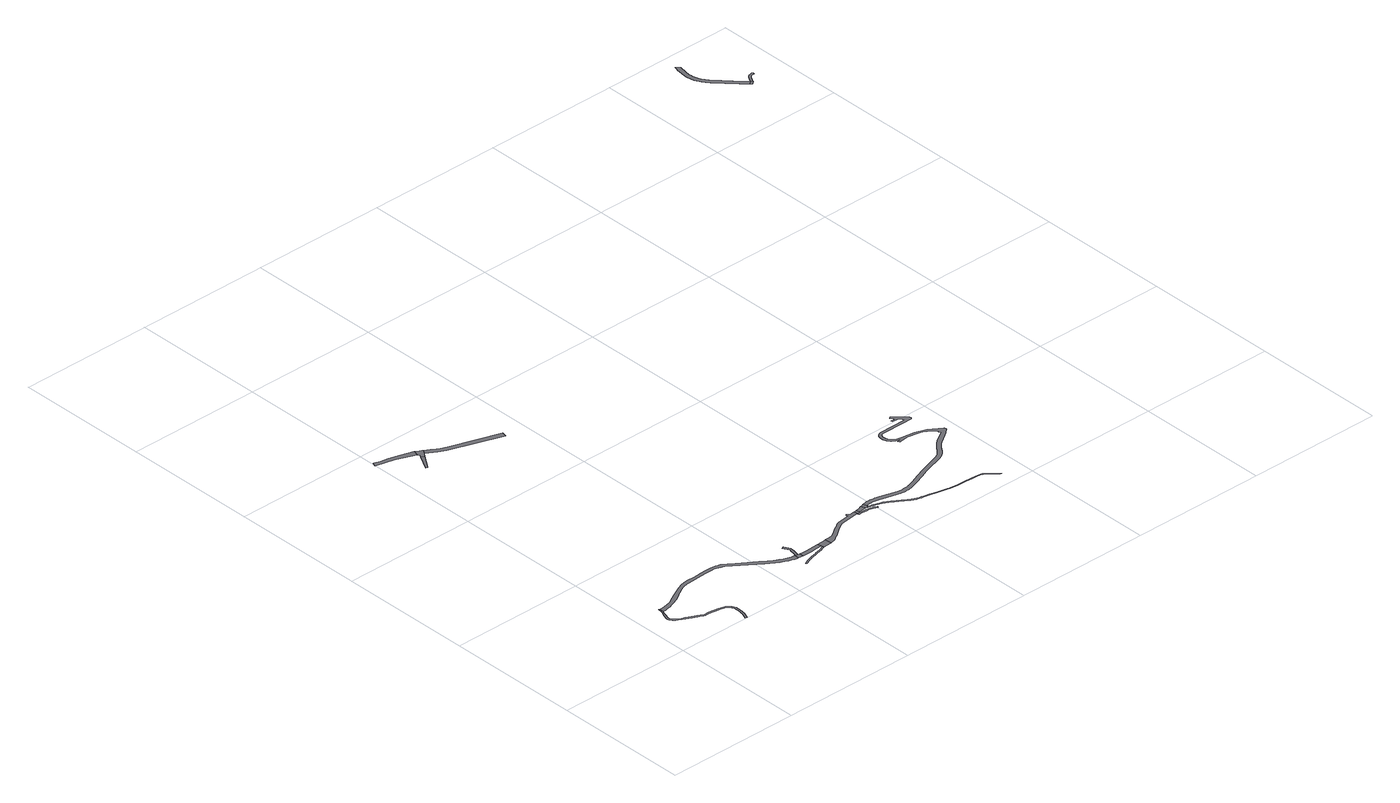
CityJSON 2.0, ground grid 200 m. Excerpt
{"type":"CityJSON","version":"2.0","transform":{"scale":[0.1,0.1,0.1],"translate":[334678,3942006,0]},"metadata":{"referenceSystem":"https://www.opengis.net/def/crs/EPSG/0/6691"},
"CityObjects":{
"road1":{"type":"Road","geometry":[{"type":"MultiSurface","lod":"1","boundaries":[[[0,1,2,3,4,5]]]}]},
"road2":{"type":"Road","attributes":{"RoadStructureAttribute.sectionType":"1"},"geometry":[{"type":"MultiSurface","lod":"1","boundaries":[[[6,7,8,9,10,11,12,13,14,15,16,17,18,19,20,21,22,23,24,25,26,27,28,29,30,31,32,33,34,35,36,37,38,39,40,41,42,43,44,45,46,47,48,49,50,51,52,53,54,55,56,57,58,59,60,61,62,63,64,65,66,67,68,69,70,71,72,73,74,5,4]]]}]},
"road3":{"type":"Road","attributes":{"RoadStructureAttribute.sectionType":"1"},"geometry":[{"type":"MultiSurface","lod":"1","boundaries":[[[75,76,77,78,79,80,81,82,83,84,85,86,87,88,89,90,91,92,93,94,95,96,97,98,99,100,101,102,103,104,105,106,1,0,107,108,109,110,111,112,113,114,115,116,117,118,119,120,121,122,123,124,125,126,127,128,129,130,131,132,133,134,135,136,137,138,139,140,141,142]]]}]},
"road4":{"type":"Road","attributes":{"RoadStructureAttribute.sectionType":"1"},"geometry":[{"type":"MultiSurface","lod":"1","boundaries":[[[143,144,145,146,147,148,149,150,151,152]]]}]},
"road5":{"type":"Road","attributes":{"RoadStructureAttribute.sectionType":"1"},"geometry":[{"type":"MultiSurface","lod":"1","boundaries":[[[153,154,155,156]]]}]},
"road6":{"type":"Road","geometry":[{"type":"MultiSurface","lod":"1","boundaries":[[[157,158,159,160,161,146,145,162,153,156]]]}]},
"road7":{"type":"Road","geometry":[{"type":"MultiSurface","lod":"1","boundaries":[[[142,141,163,164,165,166,167]]]}]},
"road8":{"type":"Road","attributes":{"RoadStructureAttribute.sectionType":"1"},"geometry":[{"type":"MultiSurface","lod":"1","boundaries":[[[166,168,169,170,171,172,173,174,175,176,177,167]]]}]},
"road9":{"type":"Road","attributes":{"RoadStructureAttribute.sectionType":"1"},"geometry":[{"type":"MultiSurface","lod":"1","boundaries":[[[157,178,179,180,181,182,183,184,185,158]]]}]},
"road10":{"type":"Road","attributes":{"RoadStructureAttribute.sectionType":"1"},"geometry":[{"type":"MultiSurface","lod":"1","boundaries":[[[186,187,188,189,190,191,192,193,194,195,196,197,198,199,200,201,202,203,204,205,206,207,208,209,210,211,212,213,214,215,216,217,218,219,220,221,222,223,224,225,226,227,228,229,230,231,232,233,234,235]]]}]},
"road11":{"type":"Road","attributes":{"RoadStructureAttribute.sectionType":"1"},"geometry":[{"type":"MultiSurface","lod":"1","boundaries":[[[236,237,238,165,164,239,240,241,242,243,244]]]}]},
"road12":{"type":"Road","geometry":[{"type":"MultiSurface","lod":"1","boundaries":[[[243,235,234,245,246,247,244]]]}]},
"road13":{"type":"Road","attributes":{"RoadStructureAttribute.sectionType":"1"},"geometry":[{"type":"MultiSurface","lod":"1","boundaries":[[[248,249,250,251,252,253,254,255,256,257,258,259,260,261,262,263,264,265,266,246,245,267,268,269,270,271,272,273,274,275,276]]]}]},
"road14":{"type":"Road","geometry":[{"type":"MultiSurface","lod":"1","boundaries":[[[275,277,278,279,280,276]]]}]},
"road15":{"type":"Road","attributes":{"RoadStructureAttribute.sectionType":"1"},"geometry":[{"type":"MultiSurface","lod":"1","boundaries":[[[281,282,283,279,278,284,285]]]}]},
"road16":{"type":"Road","geometry":[{"type":"MultiSurface","lod":"1","boundaries":[[[286,287,288,289,290,291,292,293,294,295,296,297,298,299,300,301,302,303,304,305,306,307,308,309,310,311,312,278,277]]]}]},
"road17":{"type":"Road","geometry":[{"type":"MultiSurface","lod":"1","boundaries":[[[313,314,315,316,317,281,285]]]}]},
"road18":{"type":"Road","attributes":{"RoadStructureAttribute.sectionType":"1"},"geometry":[{"type":"MultiSurface","lod":"1","boundaries":[[[313,318,319,320,321,322,323,324,325,326,327,328,329,330,331,332,333,334,335,336,337,338,339,340,341,342,343,344,345,346,347,348,349,350,351,352,353,354,355,356,357,358,359,360,361,362,363,364,365,366,367,368,369,370,371,372,373,374,375,376,377,378,379,380,381,382,383,384,385,386,387,388,389,390,391,392,393,394,395,396,397,398,399,400,401,402,403,404,405,406,407,408,409,410,411,412,413,414,415,416,417,418,419,420,421,422,423,424,425,426,427,428,429,430,431,432,433,434,435,436,437,438,439,440,441,442,443,444,445,446,447,448,449,450,451,452,453,454,455,456,457,458,459,460,461,462,463,464,465,314]]]}]},
"road19":{"type":"Road","geometry":[{"type":"MultiSurface","lod":"1","boundaries":[[[466,467,468,469,470,471,472,473,474,475,476,477,478,479,480,481,482,483,484,485,486,487,488,489,490,491,492,493,494,495,496,497,498,499,500,501,502,503,504,505,506,507,508,509,510,511,512,513,514,515,516,517,518,519,520,521,522,523,524,525,526,527,528,529,530,531,532,533,534,535,536,537,538,539,540,541,542,543,544,545,546,547,548,549,550,551,552,553,554,555,556,557,558,559,560,561,562,563,564,565,566,567,568,569,570,571,572,573,574,575,576,577,578,579,580,581,582,583,584,585,586,587,588,589,590,591,592,593,594,595,596,597,598,599,600,601,602,603,604,605,606,607,608,609,610,611,612,613,614,615,616,617,618,619,620,621,622,623,624,625,626,627,628,629,630,631,632,633,634,635,636,316,315]]]}]},
"road20":{"type":"Road","attributes":{"RoadStructureAttribute.sectionType":"1"},"geometry":[{"type":"MultiSurface","lod":"1","boundaries":[[[637,638,639,640,641,642,643,644,645,646,647,648,649,650,651,652,653,654,655,656,657,658,659,660,661,662,663,664,665,666,667,668,669,670,671,672,673,674,675,676,677,678,679,680,681,682,683,684,685,686,687,688,689,690,691,692,693,694,695,696,697]]]}]},
"road21":{"type":"Road","geometry":[{"type":"MultiSurface","lod":"1","boundaries":[[[698,666,665,699,700,701,702,703]]]}]},
"road22":{"type":"Road","attributes":{"RoadStructureAttribute.sectionType":"1"},"geometry":[{"type":"MultiSurface","lod":"1","boundaries":[[[704,705,706,707,708,709,710,711,712,713,714,715,716,717,718,719,720,721,722,723,724,698,703]]]}]}
},
"vertices":[
[420,820,0],[423,890,0],[416,891,0],[412,892,0],[395,813,0],[415,806,0],
[387,794,0],[364,738,0],[348,695,0],[344,672,0],[344,651,0],[349,634,0],[358,617,0],[373,596,0],[403,572,0],[434,552,0],[476,530,0],[519,509,0],[595,471,0],[660,441,0],[715,412,0],[730,405,0],[757,395,0],[780,393,0],[819,392,0],[878,388,0],[924,382,0],[977,373,0],[1026,361,0],[1066,345,0],[1091,328,0],[1109,310,0],[1120,291,0],[1130,258,0],[1134,216,0],[1128,152,0],[1123,118,0],[1123,112,0],[1113,79,0],[1084,12,0],[1108,2,0],[1137,70,0],[1148,106,0],[1148,109,0],[1154,149,0],[1160,216,0],[1155,262,0],[1148,293,0],[1133,321,0],[1108,349,0],[1078,368,0],[1034,386,0],[982,398,0],[928,408,0],[880,414,0],[820,418,0],[781,419,0],[763,421,0],[740,429,0],[714,441,0],[672,464,0],[671,464,0],[606,495,0],[530,532,0],[488,553,0],[447,575,0],[418,594,0],[392,615,0],[380,631,0],[373,644,0],[370,654,0],[370,670,0],[373,688,0],[388,729,0],[407,783,0],
[2454,627,0],[2424,635,0],[2400,645,0],[2352,665,0],[2299,690,0],[2238,726,0],[2172,769,0],[2085,831,0],[1836,1002,0],[1753,1061,0],[1689,1101,0],[1679,1107,0],[1660,1115,0],[1642,1121,0],[1607,1130,0],[1578,1137,0],[1532,1142,0],[1448,1139,0],[1367,1135,0],[1252,1129,0],[1141,1131,0],[1067,1124,0],[996,1109,0],[934,1083,0],[869,1052,0],[769,998,0],[682,951,0],[626,922,0],[569,902,0],[514,891,0],[456,889,0],[443,889,0],[463,823,0],[508,831,0],[560,844,0],[601,858,0],[653,878,0],[721,907,0],[772,932,0],[820,961,0],[861,985,0],[899,1008,0],[932,1028,0],[966,1043,0],[1014,1060,0],[1055,1071,0],[1096,1076,0],[1109,1076,0],[1319,1085,0],[1402,1086,0],[1472,1091,0],[1508,1093,0],[1547,1092,0],[1578,1087,0],[1611,1077,0],[1641,1064,0],[1687,1042,0],[1765,987,0],[1845,931,0],[2101,745,0],[2265,639,0],[2321,613,0],[2366,593,0],[2402,577,0],[2444,565,0],[2485,555,0],[2495,554,0],[2503,623,0],
[272,5656,0],[391,5610,0],[566,5539,0],[585,5620,0],[419,5678,0],[246,5723,0],[126,5749,0],[39,5775,0],[25,5780,0],[1,5712,0],
[566,5478,0],[441,5250,0],[462,5239,0],[609,5448,0],
[647,5503,0],[685,5565,0],[678,5569,0],[618,5602,0],[613,5604,0],[581,5515,0],
[2551,547,0],[2572,547,0],[2573,607,0],[2552,617,0],[2515,625,0],
[2556,644,0],[2562,680,0],[2569,718,0],[2573,750,0],[2575,781,0],[2530,869,0],[2495,852,0],[2542,756,0],[2537,725,0],[2524,668,0],
[797,5413,0],[902,5358,0],[1677,5101,0],[1693,5171,0],[967,5414,0],[881,5443,0],[836,5472,0],[772,5515,0],
[2895,536,0],[2819,504,0],[2806,501,0],[2792,498,0],[2777,495,0],[2762,492,0],[2747,489,0],[2733,486,0],[2718,482,0],[2703,479,0],[2689,475,0],[2674,472,0],[2660,468,0],[2644,464,0],[2627,459,0],[2611,454,0],[2595,449,0],[2579,443,0],[2563,438,0],[2547,432,0],[2532,426,0],[2516,420,0],[2500,413,0],[2485,406,0],[2493,388,0],[2508,395,0],[2524,401,0],[2539,407,0],[2554,413,0],[2570,419,0],[2586,425,0],[2601,430,0],[2617,435,0],[2633,440,0],[2649,444,0],[2665,449,0],[2679,452,0],[2694,456,0],[2708,459,0],[2723,463,0],[2737,466,0],[2752,470,0],[2766,473,0],[2781,476,0],[2795,479,0],[2810,482,0],[2825,485,0],[2903,518,0],[2907,518,0],[2906,542,0],
[2803,611,0],[2695,604,0],[2627,603,0],[2595,547,0],[2648,547,0],[2733,547,0],[2815,553,0],[2892,557,0],[2889,615,0],
[3033,525,0],[3028,623,0],[3011,622,0],
[3653,833,0],[3612,867,0],[3598,848,0],[3621,829,0],[3576,823,0],[3465,809,0],[3438,807,0],[3410,800,0],[3398,794,0],[3388,789,0],[3357,769,0],[3319,746,0],[3285,723,0],[3199,666,0],[3192,662,0],[3149,639,0],[3118,632,0],[3109,631,0],[3037,623,0],[3112,539,0],[3172,584,0],[3192,593,0],[3302,672,0],[3409,740,0],[3437,750,0],[3538,762,0],[3635,776,0],[3726,789,0],[3721,839,0],
[3730,779,0],[3776,796,0],[3767,844,0],[3763,843,0],
[3870,873,0],[3814,852,0],[3795,849,0],[3861,808,0],[3893,812,0],
[3737,761,0],[3780,759,0],[3858,755,0],[3874,755,0],[3889,755,0],[3903,753,0],[3918,751,0],[3933,748,0],[3947,744,0],[3962,739,0],[3976,734,0],[3989,728,0],[4003,721,0],[4016,713,0],[4026,730,0],[4012,738,0],[3998,746,0],[3983,752,0],[3968,758,0],[3953,763,0],[3938,767,0],[3922,770,0],[3906,773,0],[3890,775,0],[3874,775,0],[3858,775,0],[3781,779,0],
[3926,802,0],[3936,833,0],[3938,840,0],[3922,891,0],[3902,884,0],
[3945,796,0],[3962,791,0],[3979,787,0],[3997,782,0],[4014,777,0],[4032,772,0],[4049,767,0],[4066,762,0],[4083,757,0],[4100,751,0],[4117,746,0],[4121,744,0],[4125,743,0],[4128,741,0],[4132,740,0],[4135,738,0],[4139,736,0],[4142,734,0],[4146,733,0],[4149,731,0],[4153,729,0],[4156,728,0],[4165,722,0],[4180,713,0],[4196,704,0],[4211,695,0],[4226,686,0],[4241,676,0],[4255,667,0],[4270,657,0],[4285,647,0],[4300,637,0],[4320,625,0],[4340,613,0],[4360,600,0],[4379,587,0],[4399,573,0],[4408,567,0],[4413,563,0],[4417,560,0],[4422,557,0],[4427,553,0],[4432,550,0],[4437,547,0],[4443,544,0],[4448,542,0],[4453,539,0],[4458,536,0],[4464,534,0],[4466,532,0],[4483,526,0],[4499,519,0],[4516,514,0],[4533,508,0],[4550,504,0],[4567,499,0],[4584,495,0],[4601,492,0],[4618,489,0],[4687,476,0],[4803,452,0],[4953,418,0],[4977,411,0],[5030,403,0],[5092,395,0],[5229,390,0],[5340,385,0],[5411,382,0],[5451,379,0],[5483,373,0],[5501,364,0],[5521,349,0],[5580,293,0],[5662,220,0],[5685,218,0],[5589,303,0],[5530,360,0],[5508,376,0],[5487,386,0],[5453,392,0],[5412,395,0],[5341,399,0],[5230,404,0],[5093,408,0],[5032,416,0],[4980,424,0],[4956,431,0],[4806,464,0],[4702,490,0],[4622,509,0],[4605,512,0],[4588,515,0],[4571,519,0],[4555,523,0],[4538,527,0],[4522,533,0],[4506,538,0],[4490,544,0],[4474,551,0],[4472,552,0],[4467,554,0],[4462,557,0],[4457,559,0],[4452,562,0],[4447,565,0],[4443,568,0],[4438,570,0],[4433,573,0],[4429,576,0],[4424,580,0],[4419,583,0],[4410,590,0],[4390,603,0],[4371,617,0],[4350,630,0],[4330,642,0],[4310,654,0],[4296,664,0],[4281,674,0],[4266,684,0],[4251,693,0],[4236,703,0],[4221,712,0],[4206,721,0],[4191,731,0],[4175,740,0],[4166,745,0],[4162,747,0],[4158,749,0],[4155,751,0],[4151,753,0],[4147,754,0],[4144,756,0],[4140,758,0],[4136,759,0],[4133,761,0],[4129,763,0],[4124,764,0],[4106,770,0],[4089,776,0],[4072,781,0],[4054,787,0],[4037,792,0],[4020,797,0],[4002,802,0],[3985,806,0],[3967,811,0],[3950,815,0],
[3948,843,0],[3953,844,0],[3958,845,0],[3962,846,0],[3967,847,0],[3972,847,0],[3977,848,0],[3982,848,0],[3986,848,0],[3991,848,0],[3996,849,0],[4001,848,0],[4025,847,0],[4048,846,0],[4071,843,0],[4094,840,0],[4117,836,0],[4140,831,0],[4162,825,0],[4185,818,0],[4393,765,0],[4442,753,0],[4460,750,0],[4481,747,0],[4502,745,0],[4523,745,0],[4544,745,0],[4565,746,0],[4586,748,0],[4607,751,0],[4628,754,0],[4649,759,0],[4669,765,0],[4744,789,0],[4899,848,0],[5016,894,0],[5068,911,0],[5177,947,0],[5236,966,0],[5307,987,0],[5329,996,0],[5345,1002,0],[5408,1033,0],[5417,1039,0],[5432,1053,0],[5446,1066,0],[5460,1080,0],[5474,1095,0],[5488,1112,0],[5501,1132,0],[5512,1147,0],[5523,1162,0],[5535,1177,0],[5548,1191,0],[5561,1204,0],[5574,1218,0],[5588,1231,0],[5602,1243,0],[5616,1255,0],[5630,1266,0],[5788,1370,0],[5807,1387,0],[5836,1409,0],[5856,1427,0],[5858,1445,0],[5854,1464,0],[5671,1585,0],[5625,1608,0],[5565,1629,0],[5513,1643,0],[5315,1674,0],[5255,1691,0],[5212,1707,0],[5176,1735,0],[5153,1772,0],[5147,1811,0],[5149,1849,0],[5155,1860,0],[5160,1869,0],[5168,1885,0],[5199,1897,0],[5224,1899,0],[5561,1903,0],[5690,1905,0],[5700,1916,0],[5705,1928,0],[5697,1949,0],[5664,1987,0],[5529,2115,0],[5495,2089,0],[5530,2053,0],[5533,2043,0],[5531,2035,0],[5474,2036,0],[5477,2013,0],[5568,2010,0],[5606,1968,0],[5609,1955,0],[5603,1937,0],[5594,1936,0],[5195,1934,0],[5159,1927,0],[5141,1911,0],[5119,1888,0],[5104,1838,0],[5104,1790,0],[5119,1743,0],[5157,1699,0],[5210,1671,0],[5292,1646,0],[5216,1645,0],[5227,1611,0],[5376,1628,0],[5418,1621,0],[5505,1608,0],[5548,1599,0],[5597,1587,0],[5645,1556,0],[5697,1516,0],[5739,1477,0],[5747,1452,0],[5752,1433,0],[5755,1420,0],[5596,1315,0],[5579,1302,0],[5563,1289,0],[5547,1275,0],[5532,1261,0],[5517,1246,0],[5503,1231,0],[5489,1215,0],[5476,1199,0],[5464,1183,0],[5452,1166,0],[5440,1148,0],[5429,1135,0],[5417,1122,0],[5404,1109,0],[5391,1097,0],[5376,1083,0],[5321,1057,0],[5308,1052,0],[5265,1037,0],[5220,1022,0],[5158,1004,0],[5049,968,0],[4996,950,0],[4878,904,0],[4723,845,0],[4652,822,0],[4634,817,0],[4616,813,0],[4598,810,0],[4580,807,0],[4561,806,0],[4543,805,0],[4524,805,0],[4506,805,0],[4487,807,0],[4469,809,0],[4450,812,0],[4201,876,0],[4178,883,0],[4153,889,0],[4129,894,0],[4104,899,0],[4079,903,0],[4054,905,0],[4029,907,0],[4003,908,0],[3928,893,0],
[8920,9742,0],[8910,9707,0],[8901,9660,0],[8893,9610,0],[8888,9563,0],[8888,9526,0],[8888,9494,0],[8890,9466,0],[8895,9436,0],[8902,9412,0],[8905,9402,0],[8909,9391,0],[8918,9365,0],[8936,9329,0],[8949,9307,0],[8963,9288,0],[8977,9267,0],[8997,9241,0],[9021,9213,0],[9025,9209,0],[9049,9182,0],[9082,9149,0],[9110,9121,0],[9147,9085,0],[9173,9057,0],[9210,9018,0],[9275,8949,0],[9332,8890,0],[9363,8858,0],[9404,8898,0],[9373,8929,0],[9316,8988,0],[9251,9057,0],[9215,9096,0],[9203,9109,0],[9188,9125,0],[9150,9162,0],[9121,9190,0],[9091,9221,0],[9090,9221,0],[9077,9236,0],[9064,9251,0],[9043,9279,0],[9025,9301,0],[9012,9321,0],[9000,9339,0],[8987,9362,0],[8976,9389,0],[8968,9412,0],[8961,9431,0],[8956,9449,0],[8952,9473,0],[8950,9496,0],[8950,9503,0],[8950,9526,0],[8950,9559,0],[8954,9602,0],[8962,9649,0],[8971,9693,0],[8980,9726,0],[8928,9772,0],
[9411,8899,0],[9374,8846,0],[9389,8831,0],[9430,8871,0],[9433,8879,0],[9436,8886,0],
[9444,8900,0],[9449,8909,0],[9465,8935,0],[9477,8956,0],[9489,8972,0],[9500,8983,0],[9512,8989,0],[9530,8993,0],[9547,8993,0],[9564,8992,0],[9567,9021,0],[9549,9023,0],[9527,9024,0],[9502,9018,0],[9482,9007,0],[9466,8991,0],[9458,8980,0],[9452,8972,0],[9450,8968,0],[9439,8951,0],[9423,8924,0]
]}
